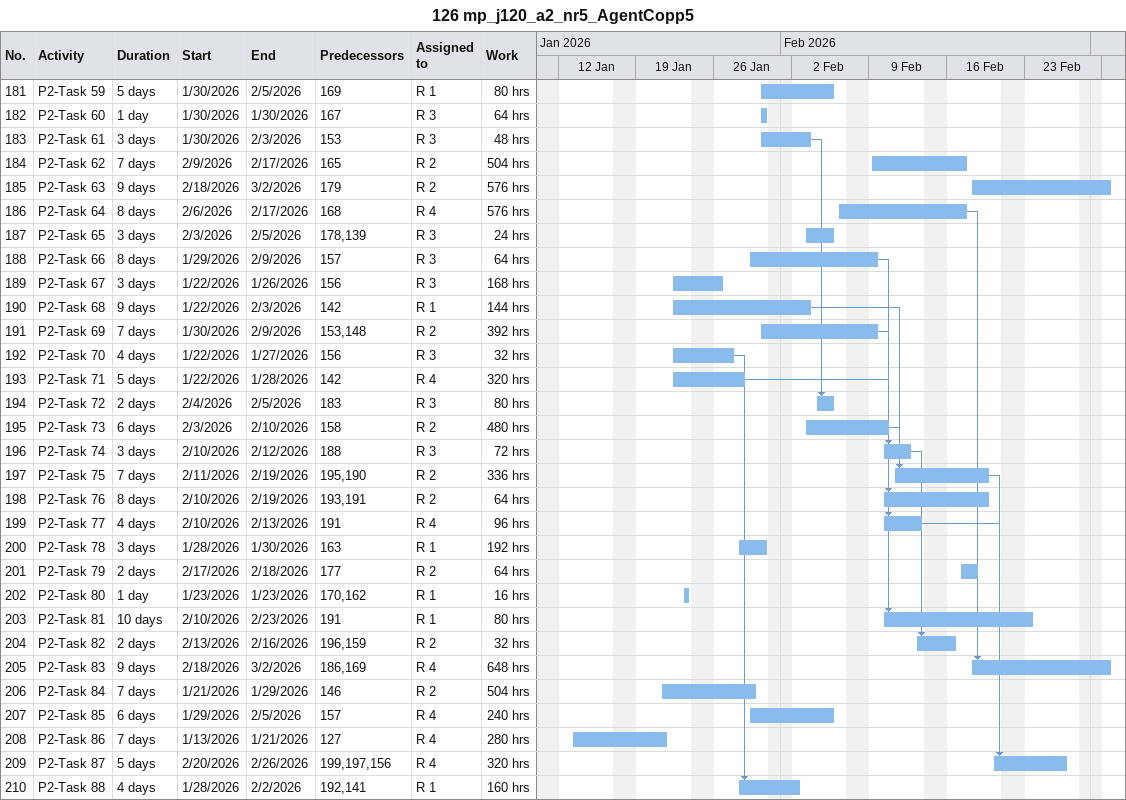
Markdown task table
126 mp_j120_a2_nr5_AgentCopp5

| ID | Task | Duration | Start | Finish | Predecessors | Resources | Work (h) |
|---|---|---|---|---|---|---|---|
| 181 | P2-Task 59 | 5d | 2026-01-30 | 2026-02-05 | 169 | R 1 | 80 |
| 182 | P2-Task 60 | 1d | 2026-01-30 | 2026-01-30 | 167 | R 3 | 64 |
| 183 | P2-Task 61 | 3d | 2026-01-30 | 2026-02-03 | 153 | R 3 | 48 |
| 184 | P2-Task 62 | 7d | 2026-02-09 | 2026-02-17 | 165 | R 2 | 504 |
| 185 | P2-Task 63 | 9d | 2026-02-18 | 2026-03-02 | 179 | R 2 | 576 |
| 186 | P2-Task 64 | 8d | 2026-02-06 | 2026-02-17 | 168 | R 4 | 576 |
| 187 | P2-Task 65 | 3d | 2026-02-03 | 2026-02-05 | 178, 139 | R 3 | 24 |
| 188 | P2-Task 66 | 8d | 2026-01-29 | 2026-02-09 | 157 | R 3 | 64 |
| 189 | P2-Task 67 | 3d | 2026-01-22 | 2026-01-26 | 156 | R 3 | 168 |
| 190 | P2-Task 68 | 9d | 2026-01-22 | 2026-02-03 | 142 | R 1 | 144 |
| 191 | P2-Task 69 | 7d | 2026-01-30 | 2026-02-09 | 153, 148 | R 2 | 392 |
| 192 | P2-Task 70 | 4d | 2026-01-22 | 2026-01-27 | 156 | R 3 | 32 |
| 193 | P2-Task 71 | 5d | 2026-01-22 | 2026-01-28 | 142 | R 4 | 320 |
| 194 | P2-Task 72 | 2d | 2026-02-04 | 2026-02-05 | 183 | R 3 | 80 |
| 195 | P2-Task 73 | 6d | 2026-02-03 | 2026-02-10 | 158 | R 2 | 480 |
| 196 | P2-Task 74 | 3d | 2026-02-10 | 2026-02-12 | 188 | R 3 | 72 |
| 197 | P2-Task 75 | 7d | 2026-02-11 | 2026-02-19 | 195, 190 | R 2 | 336 |
| 198 | P2-Task 76 | 8d | 2026-02-10 | 2026-02-19 | 193, 191 | R 2 | 64 |
| 199 | P2-Task 77 | 4d | 2026-02-10 | 2026-02-13 | 191 | R 4 | 96 |
| 200 | P2-Task 78 | 3d | 2026-01-28 | 2026-01-30 | 163 | R 1 | 192 |
| 201 | P2-Task 79 | 2d | 2026-02-17 | 2026-02-18 | 177 | R 2 | 64 |
| 202 | P2-Task 80 | 1d | 2026-01-23 | 2026-01-23 | 170, 162 | R 1 | 16 |
| 203 | P2-Task 81 | 10d | 2026-02-10 | 2026-02-23 | 191 | R 1 | 80 |
| 204 | P2-Task 82 | 2d | 2026-02-13 | 2026-02-16 | 196, 159 | R 2 | 32 |
| 205 | P2-Task 83 | 9d | 2026-02-18 | 2026-03-02 | 186, 169 | R 4 | 648 |
| 206 | P2-Task 84 | 7d | 2026-01-21 | 2026-01-29 | 146 | R 2 | 504 |
| 207 | P2-Task 85 | 6d | 2026-01-29 | 2026-02-05 | 157 | R 4 | 240 |
| 208 | P2-Task 86 | 7d | 2026-01-13 | 2026-01-21 | 127 | R 4 | 280 |
| 209 | P2-Task 87 | 5d | 2026-02-20 | 2026-02-26 | 199, 197, 156 | R 4 | 320 |
| 210 | P2-Task 88 | 4d | 2026-01-28 | 2026-02-02 | 192, 141 | R 1 | 160 |
